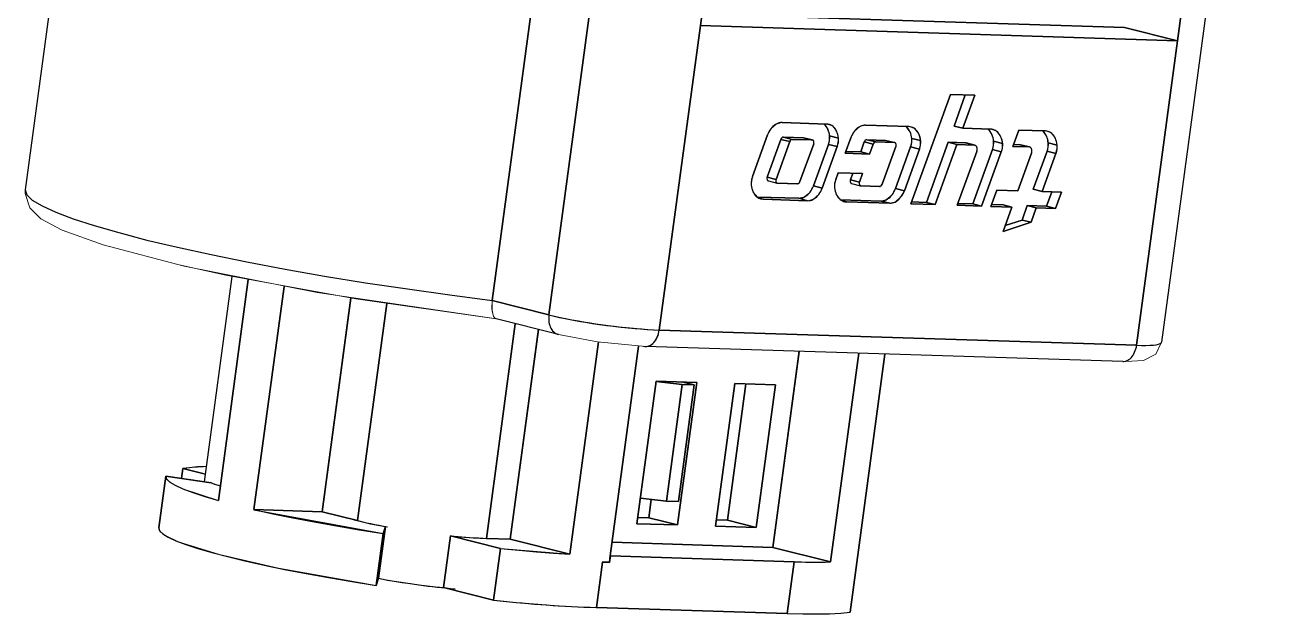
# Model space of a CAD drawing. Header units: millimetres. Extents: x 6 to 3615, y -854 to 0.
# Drawn here: x 66.197 to 69.855, y -124.988 to -123.274 of the extents above; entities that cross this region are included whole.
import ezdxf

# ---------------------------------------------------------------- set-up
doc = ezdxf.new("R2010")
doc.units = ezdxf.units.MM

msp = doc.modelspace()

# ---------------------------------------------------------------- linework, layer by layer
at = {"linetype": 'Continuous', "lineweight": 30}
for points in [[(68.147, -121.1049), (68.1301, -121.1009), (67.7229, -124.1172), (68.1301, -121.1009)], [(66.5208, -121.359), (66.1977, -123.7538)], [(69.8553, -121.621), (69.5077, -124.1973)], [(67.881, -121.6816), (67.5579, -124.0759), (67.881, -121.6816)], [(68.3712, -121.7423), (68.1644, -123.2755), (68.3712, -121.7423)], [(69.7613, -121.786), (69.5545, -123.3193), (69.7613, -121.786)], [(68.1644, -123.2755), (68.0446, -124.1615), (69.4347, -124.2057), (68.0446, -124.1615), (68.1644, -123.2755)], [(69.5545, -123.3193), (68.1644, -123.2755), (69.5545, -123.3193), (69.4347, -124.2057), (69.5545, -123.3193), (69.3999, -123.2805), (69.5545, -123.3193)], [(69.3999, -123.2805), (68.1689, -123.2417), (69.3999, -123.2805)], [(68.8485, -123.7965), (68.7774, -123.7946), (68.8933, -123.4759), (68.9638, -123.4779), (68.8933, -123.4759), (68.7774, -123.7946), (68.8485, -123.7965), (68.8227, -123.7901), (68.8858, -123.6151), (68.8227, -123.7901), (68.8485, -123.7965)], [(68.929, -123.5743), (68.9032, -123.5679), (68.936, -123.4769), (68.9032, -123.5679), (68.929, -123.5743)], [(68.9638, -123.4779), (68.929, -123.5743), (69.0101, -123.5768), (68.929, -123.5743), (68.9638, -123.4779)], [(68.4021, -123.5574), (68.3981, -123.5579), (68.3941, -123.5584), (68.3906, -123.5594), (68.3866, -123.5609), (68.3827, -123.5634), (68.3792, -123.5659), (68.3757, -123.5688), (68.3722, -123.5723), (68.3692, -123.5758), (68.3663, -123.5798), (68.3638, -123.5843), (68.3618, -123.5892), (68.3598, -123.5937)], [(68.4021, -123.5574), (68.5323, -123.5619), (68.4021, -123.5574)], [(68.5408, -123.5962), (68.5403, -123.5912), (68.5393, -123.5867), (68.5378, -123.5823), (68.5363, -123.5778), (68.5343, -123.5738), (68.5318, -123.5703), (68.5293, -123.5669), (68.5268, -123.5639), (68.5234, -123.5614)], [(68.5666, -123.6027), (68.5656, -123.5977), (68.5646, -123.5927), (68.5631, -123.5877), (68.5616, -123.5833), (68.5592, -123.5788), (68.5567, -123.5753), (68.5537, -123.5718), (68.5507, -123.5688), (68.5472, -123.5664), (68.5437, -123.5644), (68.5403, -123.5629), (68.5363, -123.5619), (68.5323, -123.5619)], [(68.6452, -123.5654), (68.6412, -123.5654), (68.6372, -123.5659), (68.6332, -123.5674), (68.6298, -123.5688), (68.6258, -123.5708), (68.6223, -123.5733), (68.6188, -123.5763), (68.6153, -123.5798), (68.6124, -123.5838), (68.6094, -123.5877), (68.6069, -123.5922), (68.6044, -123.5967), (68.6024, -123.6017)], [(68.6452, -123.5654), (68.7714, -123.5693), (68.6452, -123.5654)], [(68.7799, -123.6036), (68.7794, -123.5992), (68.7784, -123.5942), (68.7769, -123.5897), (68.7754, -123.5853), (68.7734, -123.5813), (68.7714, -123.5778), (68.7685, -123.5743), (68.766, -123.5713), (68.763, -123.5688)], [(68.8058, -123.6101), (68.8053, -123.6051), (68.8043, -123.6002), (68.8028, -123.5952), (68.8008, -123.5907), (68.7988, -123.5867), (68.7958, -123.5828), (68.7933, -123.5793), (68.7903, -123.5763), (68.7869, -123.5738), (68.7834, -123.5718), (68.7794, -123.5708), (68.7754, -123.5698), (68.7714, -123.5693)], [(68.3156, -123.715), (68.3598, -123.5937), (68.3156, -123.715)], [(68.3847, -123.723), (68.3588, -123.7165), (68.3986, -123.6066), (68.3588, -123.7165), (68.3847, -123.723)], [(68.4244, -123.6131), (68.3847, -123.723), (68.4244, -123.6131), (68.3986, -123.6066), (68.4244, -123.6131)], [(68.406, -123.6002), (68.4055, -123.6002), (68.4045, -123.6002), (68.404, -123.6002), (68.4036, -123.6007), (68.4026, -123.6012), (68.4021, -123.6017), (68.4016, -123.6022), (68.4011, -123.6027), (68.4001, -123.6031), (68.3996, -123.6041), (68.3996, -123.6046), (68.3991, -123.6056), (68.3986, -123.6066)], [(68.4319, -123.6066), (68.406, -123.6002), (68.4642, -123.6017), (68.406, -123.6002), (68.4319, -123.6066)], [(68.4319, -123.6066), (68.4314, -123.6066), (68.4304, -123.6066), (68.4299, -123.6066), (68.4289, -123.6071), (68.4284, -123.6076), (68.4279, -123.6081), (68.4274, -123.6086), (68.4264, -123.6091), (68.4259, -123.6096), (68.4254, -123.6106), (68.4249, -123.6111), (68.4249, -123.6121), (68.4244, -123.6131)], [(68.4901, -123.6081), (68.4319, -123.6066), (68.4901, -123.6081), (68.4642, -123.6017), (68.4901, -123.6081)], [(68.4652, -123.6022), (68.4911, -123.6086)], [(68.5373, -123.621), (68.5383, -123.6176), (68.5393, -123.6141), (68.5403, -123.6106), (68.5408, -123.6066), (68.5408, -123.6031), (68.5408, -123.5997), (68.5408, -123.5962)], [(68.5666, -123.6027), (68.5408, -123.5962), (68.5666, -123.6027)], [(68.5631, -123.6275), (68.5641, -123.624), (68.5651, -123.6205), (68.5661, -123.6171), (68.5666, -123.6131), (68.5666, -123.6096), (68.5666, -123.6061), (68.5666, -123.6027)], [(68.6566, -123.6494), (68.586, -123.6469), (68.6024, -123.6017), (68.586, -123.6469), (68.6566, -123.6494), (68.6312, -123.6429), (68.6417, -123.6141), (68.6312, -123.6429), (68.6566, -123.6494)], [(68.7764, -123.6285), (68.7779, -123.625), (68.7789, -123.6215), (68.7794, -123.6181), (68.7799, -123.6146), (68.7799, -123.6106), (68.7804, -123.6071), (68.7799, -123.6036)], [(68.8058, -123.6101), (68.7799, -123.6036), (68.8058, -123.6101)], [(69.0185, -123.6116), (69.018, -123.6066), (69.017, -123.6017), (69.0156, -123.5972), (69.0141, -123.5932), (69.0121, -123.5892), (69.0096, -123.5853), (69.0071, -123.5818), (69.0046, -123.5788), (69.0016, -123.5763)], [(69.0444, -123.6181), (69.0439, -123.6131), (69.0429, -123.6086), (69.0414, -123.6041), (69.0399, -123.5997), (69.0379, -123.5957), (69.0354, -123.5922), (69.033, -123.5887), (69.0305, -123.5857), (69.0275, -123.5833), (69.0245, -123.5808), (69.021, -123.5793), (69.0175, -123.5778), (69.0136, -123.5773), (69.0101, -123.5768)], [(69.121, -123.6285), (69.0742, -123.627), (69.0916, -123.5793), (69.1692, -123.5818), (69.0916, -123.5793), (69.0742, -123.627), (69.121, -123.6285), (69.0956, -123.622), (69.121, -123.6285)], [(69.1776, -123.6166), (69.1771, -123.6116), (69.1761, -123.6066), (69.1746, -123.6022), (69.1732, -123.5982), (69.1712, -123.5942), (69.1687, -123.5902), (69.1662, -123.5867), (69.1637, -123.5843), (69.1607, -123.5813)], [(69.2035, -123.623), (69.2025, -123.6176), (69.2015, -123.6126), (69.2, -123.6076), (69.1985, -123.6031), (69.196, -123.5992), (69.1935, -123.5952), (69.1906, -123.5922), (69.1876, -123.5892), (69.1841, -123.5867), (69.1806, -123.5848), (69.1771, -123.5833), (69.1732, -123.5823), (69.1692, -123.5818)], [(68.4543, -123.7294), (68.4945, -123.6196), (68.4543, -123.7294)], [(68.4945, -123.6196), (68.4945, -123.6186), (68.495, -123.6181), (68.495, -123.6171), (68.495, -123.6161), (68.495, -123.6156), (68.495, -123.6146), (68.495, -123.6141), (68.495, -123.6131), (68.4945, -123.6126), (68.4945, -123.6121), (68.494, -123.6111), (68.494, -123.6106), (68.4935, -123.6101), (68.493, -123.6096), (68.4925, -123.6091), (68.492, -123.6091), (68.4915, -123.6086), (68.4911, -123.6086), (68.4906, -123.6086), (68.4901, -123.6081)], [(68.5194, -123.7488), (68.4935, -123.7419), (68.5373, -123.621), (68.5631, -123.6275), (68.5373, -123.621), (68.4935, -123.7419), (68.5194, -123.7488)], [(68.5631, -123.6275), (68.5194, -123.7488), (68.5631, -123.6275)], [(68.588, -123.6414), (68.6312, -123.6429), (68.588, -123.6414)], [(68.6491, -123.6076), (68.6482, -123.6076), (68.6477, -123.6076), (68.6472, -123.6081), (68.6462, -123.6081), (68.6457, -123.6086), (68.6452, -123.6091), (68.6442, -123.6096), (68.6437, -123.6101), (68.6432, -123.6111), (68.6427, -123.6116), (68.6422, -123.6126), (68.6417, -123.6131), (68.6417, -123.6141)], [(68.6675, -123.6205), (68.6566, -123.6494), (68.6675, -123.6205), (68.6417, -123.6141), (68.6675, -123.6205)], [(68.675, -123.6141), (68.6491, -123.6076), (68.7033, -123.6096), (68.6491, -123.6076), (68.675, -123.6141)], [(68.675, -123.6141), (68.674, -123.6141), (68.6735, -123.6146), (68.6725, -123.6146), (68.672, -123.6151), (68.6715, -123.6151), (68.6705, -123.6156), (68.67, -123.6161), (68.6695, -123.6166), (68.669, -123.6176), (68.6685, -123.6181), (68.668, -123.6191), (68.6675, -123.6196), (68.6675, -123.6205)], [(68.7292, -123.6161), (68.675, -123.6141), (68.7292, -123.6161), (68.7033, -123.6096), (68.7292, -123.6161)], [(68.6939, -123.7369), (68.7337, -123.627), (68.6939, -123.7369)], [(68.7043, -123.6096), (68.7302, -123.6161)], [(68.7337, -123.627), (68.7342, -123.626), (68.7342, -123.6255), (68.7342, -123.6245), (68.7342, -123.624), (68.7342, -123.623), (68.7342, -123.6225), (68.7342, -123.6215), (68.7342, -123.621), (68.7342, -123.6201), (68.7337, -123.6196), (68.7337, -123.6191), (68.7332, -123.6181), (68.7327, -123.6176), (68.7322, -123.6171), (68.7317, -123.6171), (68.7312, -123.6166), (68.7307, -123.6161), (68.7302, -123.6161), (68.7297, -123.6161), (68.7292, -123.6161)], [(68.7585, -123.7563), (68.7327, -123.7498), (68.7764, -123.6285), (68.8023, -123.635), (68.7764, -123.6285), (68.7327, -123.7498), (68.7585, -123.7563)], [(68.8023, -123.635), (68.7585, -123.7563), (68.8023, -123.635)], [(68.8023, -123.635), (68.8038, -123.6315), (68.8043, -123.628), (68.8053, -123.6245), (68.8058, -123.621), (68.8058, -123.6176), (68.8058, -123.6136), (68.8058, -123.6101)], [(68.9116, -123.6215), (68.8485, -123.7965), (68.9116, -123.6215), (68.8858, -123.6151), (68.9116, -123.6215)], [(68.9638, -123.6235), (68.938, -123.6171), (68.9365, -123.6166), (68.8858, -123.6151), (68.9365, -123.6166)], [(68.9624, -123.6235), (68.9116, -123.6215), (68.9624, -123.6235), (68.9365, -123.6166), (68.9624, -123.6235)], [(68.9832, -123.801), (68.9126, -123.7985), (68.9693, -123.6419), (68.9126, -123.7985), (68.9832, -123.801), (68.9579, -123.7946), (69.0151, -123.636), (69.0409, -123.6424), (69.0151, -123.636), (68.9579, -123.7946), (68.9832, -123.801)], [(68.938, -123.6171), (68.937, -123.6171), (68.9365, -123.6166)], [(68.9693, -123.6419), (68.9698, -123.6404), (68.9703, -123.6394), (68.9703, -123.6379), (68.9708, -123.6365), (68.9708, -123.6355), (68.9708, -123.634), (68.9708, -123.633), (68.9703, -123.6315), (68.9698, -123.6305), (68.9698, -123.6295), (68.9693, -123.628), (68.9688, -123.6275), (68.9678, -123.6265), (68.9673, -123.6255), (68.9663, -123.625), (68.9658, -123.6245), (68.9648, -123.624), (68.9638, -123.6235), (68.9629, -123.6235), (68.9619, -123.6235)], [(69.0409, -123.6424), (68.9832, -123.801), (69.0409, -123.6424)], [(69.0151, -123.636), (69.0161, -123.6325), (69.017, -123.629), (69.018, -123.6255), (69.0185, -123.622), (69.0185, -123.6186), (69.0185, -123.6151), (69.0185, -123.6116)], [(69.0444, -123.6181), (69.0185, -123.6116), (69.0444, -123.6181)], [(69.0409, -123.6424), (69.0419, -123.6389), (69.0429, -123.6355), (69.0439, -123.632), (69.0444, -123.6285), (69.0444, -123.625), (69.0444, -123.6215), (69.0444, -123.6181)], [(69.1229, -123.6285), (69.0971, -123.622), (69.0956, -123.622), (69.0762, -123.621), (69.0956, -123.622)], [(69.0971, -123.622), (69.0961, -123.622), (69.0956, -123.622)], [(69.1284, -123.6469), (69.1289, -123.6454), (69.1294, -123.6444), (69.1294, -123.6429), (69.1299, -123.6414), (69.1299, -123.6404), (69.1299, -123.6389), (69.1299, -123.6379), (69.1294, -123.6365), (69.1289, -123.6355), (69.1289, -123.6345), (69.1284, -123.6335), (69.1279, -123.6325), (69.1269, -123.6315), (69.1264, -123.6305), (69.1254, -123.63), (69.1249, -123.6295), (69.1239, -123.629), (69.1229, -123.6285), (69.1219, -123.6285), (69.121, -123.6285)], [(69.1597, -123.7583), (69.1339, -123.7518), (69.1741, -123.6409), (69.2, -123.6474), (69.1741, -123.6409), (69.1339, -123.7518), (69.1597, -123.7583)], [(69.1741, -123.6409), (69.1751, -123.6375), (69.1761, -123.634), (69.1771, -123.6305), (69.1776, -123.627), (69.1776, -123.6235), (69.1776, -123.6201), (69.1776, -123.6166)], [(69.2035, -123.623), (69.1776, -123.6166), (69.2035, -123.623)], [(69.2, -123.6474), (69.201, -123.6439), (69.202, -123.6404), (69.203, -123.637), (69.2035, -123.6335), (69.2035, -123.63), (69.2035, -123.6265), (69.2035, -123.623)], [(69.0717, -123.8035), (69.0106, -123.802), (69.028, -123.7543), (69.0886, -123.7563), (69.1284, -123.6469), (69.0886, -123.7563), (69.028, -123.7543), (69.0106, -123.802), (69.0717, -123.8035), (69.0459, -123.8746), (69.0717, -123.8035), (69.0459, -123.797), (69.0717, -123.8035)], [(69.2, -123.6474), (69.1597, -123.7583), (69.2159, -123.7603), (69.1597, -123.7583), (69.2, -123.6474)], [(68.3156, -123.715), (68.3146, -123.7185), (68.3136, -123.722), (68.3131, -123.7254), (68.3126, -123.7289), (68.3121, -123.7329), (68.3121, -123.7364), (68.3126, -123.7399)], [(68.3588, -123.7165), (68.3583, -123.7175), (68.3583, -123.718), (68.3578, -123.719), (68.3578, -123.7195), (68.3578, -123.7205), (68.3578, -123.721), (68.3578, -123.722), (68.3583, -123.7225), (68.3583, -123.7235), (68.3583, -123.724), (68.3588, -123.7245), (68.3593, -123.7254), (68.3593, -123.7259), (68.3598, -123.7264), (68.3603, -123.7264), (68.3608, -123.7269), (68.3613, -123.7274), (68.3618, -123.7274), (68.3623, -123.7274), (68.3633, -123.7274)], [(68.5587, -123.723), (68.5656, -123.7041), (68.6362, -123.7061), (68.5656, -123.7041), (68.5587, -123.723)], [(68.6273, -123.7309), (68.6014, -123.724), (68.6084, -123.7051), (68.6014, -123.724), (68.6273, -123.7309)], [(68.6362, -123.7061), (68.6273, -123.7309), (68.6362, -123.7061)], [(68.3126, -123.7399), (68.3131, -123.7448), (68.3141, -123.7498), (68.3156, -123.7548), (68.3175, -123.7593), (68.3195, -123.7632), (68.322, -123.7672), (68.325, -123.7707), (68.328, -123.7737), (68.3315, -123.7762), (68.3349, -123.7781), (68.3389, -123.7796), (68.3424, -123.7801), (68.3469, -123.7806)], [(68.3623, -123.7274), (68.3881, -123.7339)], [(68.3847, -123.723), (68.3842, -123.724), (68.3842, -123.7245), (68.3837, -123.7254), (68.3837, -123.7259), (68.3837, -123.7269), (68.3837, -123.7274), (68.3837, -123.7284), (68.3842, -123.7289), (68.3842, -123.7299), (68.3842, -123.7304), (68.3847, -123.7309), (68.3852, -123.7319), (68.3852, -123.7324), (68.3857, -123.7329), (68.3862, -123.7329), (68.3866, -123.7334), (68.3871, -123.7339), (68.3876, -123.7339), (68.3881, -123.7339), (68.3891, -123.7339)], [(68.3891, -123.7339), (68.4468, -123.7359), (68.3891, -123.7339)], [(68.4468, -123.7359), (68.4478, -123.7359), (68.4483, -123.7359), (68.4488, -123.7354), (68.4498, -123.7354), (68.4503, -123.7349), (68.4508, -123.7344), (68.4518, -123.7339), (68.4523, -123.7334), (68.4528, -123.7329), (68.4533, -123.7319), (68.4538, -123.7314), (68.4543, -123.7304), (68.4543, -123.7294)], [(68.4508, -123.7786), (68.4548, -123.7781), (68.4587, -123.7777), (68.4627, -123.7767), (68.4662, -123.7747), (68.4702, -123.7727), (68.4737, -123.7702), (68.4771, -123.7672), (68.4806, -123.7637), (68.4836, -123.7603), (68.4866, -123.7558), (68.4891, -123.7518), (68.4915, -123.7468), (68.4935, -123.7424)], [(68.4766, -123.7851), (68.4806, -123.7846), (68.4846, -123.7841), (68.4886, -123.7831), (68.492, -123.7811), (68.496, -123.7791), (68.4995, -123.7767), (68.503, -123.7737), (68.5065, -123.7702), (68.5094, -123.7667), (68.5124, -123.7622), (68.5149, -123.7583), (68.5174, -123.7533), (68.5194, -123.7488)], [(68.5587, -123.723), (68.5577, -123.7259), (68.5567, -123.7299), (68.5557, -123.7334), (68.5552, -123.7369), (68.5552, -123.7404), (68.5552, -123.7438), (68.5552, -123.7473)], [(68.5552, -123.7473), (68.5562, -123.7528), (68.5572, -123.7578), (68.5587, -123.7622), (68.5602, -123.7667), (68.5626, -123.7712), (68.5651, -123.7747), (68.5676, -123.7781), (68.5711, -123.7811), (68.5741, -123.7836), (68.5781, -123.7856), (68.5815, -123.7871), (68.5855, -123.7881), (68.5895, -123.7886)], [(68.6014, -123.7245), (68.6014, -123.725), (68.6009, -123.7259), (68.6009, -123.7264), (68.6009, -123.7274), (68.6009, -123.7279), (68.6009, -123.7289), (68.6009, -123.7294), (68.6009, -123.7304), (68.6014, -123.7309), (68.6014, -123.7319), (68.6019, -123.7324), (68.6019, -123.7329), (68.6024, -123.7334), (68.6029, -123.7339), (68.6034, -123.7344), (68.6039, -123.7349), (68.6044, -123.7349), (68.6049, -123.7349), (68.6054, -123.7354), (68.6059, -123.7354)], [(68.6049, -123.7354), (68.6308, -123.7419)], [(68.6273, -123.7309), (68.6273, -123.7314), (68.6268, -123.7324), (68.6268, -123.7329), (68.6268, -123.7339), (68.6268, -123.7344), (68.6268, -123.7354), (68.6268, -123.7359), (68.6268, -123.7369), (68.6273, -123.7374), (68.6273, -123.7384), (68.6278, -123.7389), (68.6278, -123.7394), (68.6283, -123.7399), (68.6288, -123.7404), (68.6293, -123.7409), (68.6298, -123.7414), (68.6303, -123.7414), (68.6308, -123.7419), (68.6312, -123.7419), (68.6317, -123.7419)], [(68.6317, -123.7419), (68.6298, -123.7414), (68.6317, -123.7419), (68.6864, -123.7433), (68.6317, -123.7419)], [(68.6864, -123.7433), (68.6869, -123.7433), (68.6874, -123.7433), (68.6884, -123.7433), (68.6889, -123.7429), (68.6894, -123.7424), (68.6904, -123.7419), (68.6909, -123.7414), (68.6914, -123.7409), (68.6919, -123.7404), (68.6924, -123.7394), (68.6929, -123.7389), (68.6934, -123.7379), (68.6939, -123.7369)], [(68.6904, -123.7861), (68.6939, -123.7856), (68.6979, -123.7851), (68.7018, -123.7841), (68.7058, -123.7826), (68.7093, -123.7801), (68.7133, -123.7777), (68.7168, -123.7747), (68.7197, -123.7712), (68.7232, -123.7677), (68.7257, -123.7637), (68.7282, -123.7593), (68.7307, -123.7543), (68.7327, -123.7498)], [(66.1977, -123.7538), (66.2021, -123.7677), (66.218, -123.7836), (66.2464, -123.8005), (66.2862, -123.8184), (66.3369, -123.8378), (66.3985, -123.8577), (66.4701, -123.8781), (66.5516, -123.8995), (66.6411, -123.9203), (66.7391, -123.9417), (66.8435, -123.9631), (66.9543, -123.984), (67.0697, -124.0044), (67.189, -124.0237), (67.3108, -124.0421), (67.4341, -124.0595), (67.5579, -124.0759)], [(66.1977, -123.7538), (66.2021, -123.7677), (66.218, -123.7836), (66.2464, -123.8005), (66.2862, -123.8184), (66.3369, -123.8378), (66.3985, -123.8577), (66.4701, -123.8781), (66.5516, -123.8995), (66.6411, -123.9203), (66.7391, -123.9417), (66.8435, -123.9631), (66.9543, -123.984), (67.0697, -124.0044), (67.189, -124.0237), (67.3108, -124.0421), (67.4341, -124.0595), (67.5579, -124.0759)], [(68.3295, -123.7747), (68.4508, -123.7781), (68.4766, -123.7851), (68.4508, -123.7781), (68.3295, -123.7747)], [(68.3469, -123.7806), (68.3344, -123.7777), (68.3469, -123.7806)], [(68.4766, -123.7851), (68.3469, -123.7806), (68.4766, -123.7851)], [(68.5721, -123.7821), (68.6904, -123.7861), (68.7163, -123.7926), (68.6904, -123.7861), (68.5721, -123.7821)], [(68.5895, -123.7886), (68.5771, -123.7851), (68.5895, -123.7886)], [(68.7163, -123.7926), (68.5895, -123.7886), (68.7163, -123.7926)], [(68.7163, -123.7926), (68.7197, -123.7926), (68.7237, -123.7916), (68.7277, -123.7906), (68.7317, -123.7891), (68.7352, -123.7866), (68.7391, -123.7841), (68.7426, -123.7811), (68.7456, -123.7777), (68.7486, -123.7742), (68.7516, -123.7702), (68.754, -123.7657), (68.7565, -123.7612), (68.7585, -123.7563)], [(68.7794, -123.7886), (68.8227, -123.7901), (68.7794, -123.7886)], [(69.1985, -123.808), (69.1423, -123.806), (69.1985, -123.808), (69.1727, -123.801), (69.1881, -123.7593), (69.1727, -123.801), (69.1985, -123.808)], [(69.2159, -123.7603), (69.1985, -123.808), (69.2159, -123.7603)], [(68.9146, -123.7931), (68.9579, -123.7946), (68.9146, -123.7931)], [(69.0126, -123.796), (69.0459, -123.797), (69.0126, -123.796)], [(69.1274, -123.8478), (69.0459, -123.8746), (69.1274, -123.8478), (69.1016, -123.8413), (69.1165, -123.7995), (69.1016, -123.8413), (69.1274, -123.8478)], [(69.1423, -123.806), (69.1274, -123.8478), (69.1423, -123.806), (69.1165, -123.7995), (69.1727, -123.801), (69.1165, -123.7995), (69.1423, -123.806)], [(69.0518, -123.8577), (69.1016, -123.8413), (69.0518, -123.8577)], [(66.7997, -124.0054), (66.7192, -124.6034)], [(66.7604, -124.6581), (66.8474, -124.0148), (66.7604, -124.6581)], [(66.9513, -124.0347), (66.8638, -124.684), (67.0622, -124.6904), (66.8638, -124.684), (66.9513, -124.0347)], [(67.1462, -124.0685), (67.0622, -124.6904), (67.1656, -124.7163), (67.2506, -124.0844), (67.1656, -124.7163), (67.0622, -124.6904), (67.1462, -124.068)], [(67.5579, -124.0759), (67.7229, -124.1172), (67.5579, -124.0759)], [(67.7229, -124.1172), (67.7224, -124.1227), (67.7224, -124.1281), (67.7224, -124.1331), (67.7229, -124.1386), (67.7239, -124.1431), (67.7254, -124.148), (67.7269, -124.1525), (67.7289, -124.1565), (67.7314, -124.1605), (67.7339, -124.1639), (67.7369, -124.1669), (67.7398, -124.1694), (67.7433, -124.1714), (67.7468, -124.1734), (67.7508, -124.1744)], [(67.7229, -124.1172), (67.7224, -124.1227), (67.7224, -124.1281), (67.7224, -124.1331), (67.7229, -124.1386), (67.7239, -124.1431), (67.7254, -124.148), (67.7269, -124.1525), (67.7289, -124.1565), (67.7314, -124.1605), (67.7339, -124.1639), (67.7369, -124.1669), (67.7398, -124.1694), (67.7433, -124.1714), (67.7468, -124.1734), (67.7508, -124.1744)], [(67.7229, -124.1172), (67.7388, -124.1212), (67.7563, -124.1252), (67.7751, -124.1291), (67.795, -124.1326), (67.8154, -124.1366), (67.8373, -124.1401), (67.8592, -124.1436), (67.8815, -124.1465), (67.9034, -124.1495), (67.9258, -124.152), (67.9477, -124.1545), (67.969, -124.1565), (67.9894, -124.1585), (68.0093, -124.16), (68.0277, -124.161), (68.0446, -124.1615)], [(67.7229, -124.1172), (67.7379, -124.1212), (67.7543, -124.1247), (67.7717, -124.1281), (67.7901, -124.1316), (67.8094, -124.1351), (67.8293, -124.1386), (67.8497, -124.1421), (67.8706, -124.1451), (67.892, -124.148), (67.9129, -124.1505), (67.9337, -124.153), (67.9541, -124.155), (67.974, -124.157), (67.9929, -124.1585), (68.0113, -124.16), (68.0287, -124.161), (68.0446, -124.1615)], [(67.625, -124.1431), (67.541, -124.768), (67.625, -124.1431)], [(67.7508, -124.1744), (67.5698, -124.1291)], [(67.6926, -124.16), (67.6106, -124.77), (67.7841, -124.8137), (67.8676, -124.1958), (67.7841, -124.8137), (67.6106, -124.77), (67.6926, -124.159)], [(67.9984, -124.2087), (68.0023, -124.2092), (68.0058, -124.2092), (68.0098, -124.2087), (68.0138, -124.2077), (68.0173, -124.2062), (68.0212, -124.2042), (68.0247, -124.2017), (68.0277, -124.1987), (68.0312, -124.1953), (68.0337, -124.1913), (68.0366, -124.1873), (68.0386, -124.1823), (68.0406, -124.1779), (68.0426, -124.1724), (68.0436, -124.1669), (68.0446, -124.1615)], [(68.0043, -124.2092), (68.0078, -124.2092), (68.0118, -124.2087), (68.0153, -124.2072), (68.0188, -124.2057), (68.0222, -124.2037), (68.0257, -124.2007), (68.0287, -124.1978), (68.0317, -124.1943), (68.0347, -124.1908), (68.0366, -124.1863), (68.0391, -124.1818), (68.0411, -124.1774), (68.0426, -124.1719), (68.0436, -124.1669), (68.0446, -124.1615)], [(67.9844, -124.2082), (67.9019, -124.8192), (67.9844, -124.2082)], [(69.3944, -124.2534), (68.0043, -124.2092)], [(68.4523, -124.2236), (68.3752, -124.7943), (68.5437, -124.8366), (68.6258, -124.2286), (68.5437, -124.8366), (68.3752, -124.7943), (68.4523, -124.2226)], [(69.3944, -124.2534), (69.3979, -124.2529), (69.4018, -124.2524), (69.4053, -124.2514), (69.4093, -124.2495), (69.4128, -124.2475), (69.4158, -124.245), (69.4192, -124.242), (69.4217, -124.2385), (69.4247, -124.2345), (69.4272, -124.2306), (69.4292, -124.2261), (69.4312, -124.2211), (69.4327, -124.2161), (69.4342, -124.2112), (69.4347, -124.2057)], [(69.3944, -124.2534), (69.3979, -124.2529), (69.4018, -124.2524), (69.4053, -124.2514), (69.4093, -124.2495), (69.4128, -124.2475), (69.4158, -124.245), (69.4192, -124.242), (69.4217, -124.2385), (69.4247, -124.2345), (69.4272, -124.2306), (69.4292, -124.2261), (69.4312, -124.2211), (69.4327, -124.2161), (69.4342, -124.2112), (69.4347, -124.2057)], [(69.4347, -124.2057), (69.4491, -124.2062), (69.462, -124.2062), (69.4739, -124.2057), (69.4839, -124.2052), (69.4918, -124.2042), (69.4988, -124.2027), (69.5033, -124.2012), (69.5062, -124.1992), (69.5077, -124.1973)], [(69.4347, -124.2057), (69.4491, -124.2062), (69.462, -124.2062), (69.4739, -124.2057), (69.4839, -124.2052), (69.4918, -124.2042), (69.4988, -124.2027), (69.5033, -124.2012), (69.5062, -124.1992), (69.5077, -124.1973)], [(68.7018, -124.2316), (68.6004, -124.9828), (68.7018, -124.2316)], [(68.0978, -124.7287), (67.9795, -124.7252), (68.0357, -124.3101), (67.9795, -124.7252), (68.0978, -124.7287), (68.0138, -124.7078), (68.0207, -124.6546), (68.0138, -124.7078), (68.0978, -124.7287)], [(68.0352, -124.3111), (68.1112, -124.3205), (68.0352, -124.3111)], [(68.1535, -124.3141), (68.0978, -124.7287), (68.1535, -124.3141), (68.0357, -124.3101), (68.1535, -124.3141)], [(68.1112, -124.3205), (68.0655, -124.6601), (68.1112, -124.3205)], [(68.146, -124.3215), (68.1003, -124.6611), (68.146, -124.3215), (68.1112, -124.3205), (68.146, -124.3215), (68.1092, -124.3126), (68.146, -124.3215)], [(68.327, -124.7362), (68.2087, -124.7322), (68.2648, -124.3176), (68.2087, -124.7322), (68.327, -124.7362), (68.243, -124.7148), (68.2967, -124.3186), (68.243, -124.7148), (68.327, -124.7362)], [(68.3832, -124.321), (68.327, -124.7362), (68.3832, -124.321), (68.2648, -124.3176), (68.3832, -124.321)], [(66.6068, -124.5865), (66.5864, -124.7377), (66.6068, -124.5865)], [(66.6068, -124.5865), (66.6093, -124.595), (66.6188, -124.6039), (66.6347, -124.6134), (66.657, -124.6238), (66.6854, -124.6348), (66.7202, -124.6462), (66.7604, -124.6581)], [(66.7391, -124.6059), (66.6068, -124.5865), (66.7391, -124.6059)], [(66.6565, -124.5647), (66.6526, -124.5935), (66.6565, -124.5647)], [(66.7251, -124.5587), (66.6993, -124.5602), (66.6764, -124.5622), (66.6565, -124.5647)], [(66.7222, -124.5811), (66.6565, -124.5647), (66.7222, -124.5811)], [(66.7391, -124.6059), (66.7465, -124.6089), (66.756, -124.6124), (66.7664, -124.6154)], [(68.0655, -124.6601), (67.9894, -124.6507), (68.0655, -124.6601)], [(68.1003, -124.6611), (68.0655, -124.6601), (68.1003, -124.6611)], [(66.8634, -124.684), (66.9185, -124.6964), (66.9772, -124.7083), (67.0388, -124.7203), (67.104, -124.7317), (67.1706, -124.7431), (67.2397, -124.7541)], [(66.8634, -124.6845), (67.2397, -124.7536)], [(66.5864, -124.7377), (66.5889, -124.7456), (66.5984, -124.7546), (66.6143, -124.7645), (66.6366, -124.775), (66.6655, -124.7859), (66.7003, -124.7973), (66.7411, -124.8093), (66.7868, -124.8212), (66.8375, -124.8336), (66.8932, -124.846), (66.9523, -124.8585), (67.0155, -124.8704), (67.0811, -124.8823), (67.1492, -124.8938), (67.2193, -124.9047)], [(67.1656, -124.7163), (67.1835, -124.7208), (67.2034, -124.7252), (67.2243, -124.7292), (67.2467, -124.7337)], [(67.2467, -124.7337), (67.2263, -124.8843), (67.2467, -124.7337), (67.2397, -124.7541), (67.2467, -124.7337)], [(68.0138, -124.7078), (67.982, -124.7068), (68.0138, -124.7078)], [(68.243, -124.7148), (68.2112, -124.7138), (68.243, -124.7148)], [(67.2397, -124.7541), (67.2193, -124.9047), (67.2397, -124.7541)], [(67.4361, -124.7605), (67.4157, -124.9112), (67.4361, -124.7605)], [(67.4361, -124.7605), (67.4589, -124.7625), (67.4813, -124.7645), (67.5022, -124.766), (67.5221, -124.767), (67.541, -124.768)], [(67.5822, -124.7973), (67.5619, -124.948), (67.5822, -124.7973), (67.4361, -124.7605), (67.5822, -124.7973), (67.7841, -124.8137)], [(67.541, -124.768), (67.6106, -124.77), (67.541, -124.768)], [(67.5817, -124.7973), (67.6349, -124.8023), (67.6866, -124.8068), (67.7364, -124.8107), (67.7841, -124.8137)], [(67.9074, -124.7794), (68.3752, -124.7943), (67.9074, -124.7794)], [(68.417, -124.9867), (67.8612, -124.9693), (68.417, -124.9867), (68.4374, -124.8361), (68.417, -124.9867)], [(67.879, -124.8371), (67.8612, -124.9693), (67.879, -124.8371), (67.8994, -124.8381), (67.879, -124.8371), (67.8994, -124.8376), (67.8994, -124.8381), (67.8994, -124.8376), (67.8786, -124.8371)], [(67.9019, -124.8192), (67.8994, -124.8376), (67.9019, -124.8192)], [(67.9024, -124.8192), (67.8994, -124.8381), (67.9024, -124.8192), (67.9019, -124.8192), (67.9024, -124.8192)], [(68.4374, -124.8361), (67.9024, -124.8192), (68.4374, -124.8361)], [(68.4374, -124.8361), (68.4756, -124.8371), (68.5114, -124.8371), (68.5437, -124.8366)], [(67.2263, -124.8843), (67.2193, -124.9047), (67.2263, -124.8843)], [(67.2263, -124.8843), (67.2487, -124.8883), (67.272, -124.8923), (67.2954, -124.8963), (67.3197, -124.8997), (67.3441, -124.9032), (67.368, -124.9062), (67.3923, -124.9087), (67.4157, -124.9112)], [(67.5619, -124.948), (67.4157, -124.9112), (67.5619, -124.948)], [(67.5619, -124.948), (67.6275, -124.9544), (67.6906, -124.9594), (67.7508, -124.9639), (67.808, -124.9669), (67.8612, -124.9693)], [(68.417, -124.9867), (68.4622, -124.9877), (68.504, -124.9877), (68.5408, -124.9872), (68.5731, -124.9853), (68.6004, -124.9828)], [(68.417, -124.9867), (68.4627, -124.9877), (68.504, -124.9877), (68.5408, -124.9872), (68.5731, -124.9853), (68.6004, -124.9828)]]:
    msp.add_lwpolyline(points, dxfattribs=at)
at = {"linetype": 'Continuous', "lineweight": 13}
for points in [[(68.3598, -123.5937), (68.3702, -123.5748), (68.3852, -123.5619), (68.4021, -123.5574)], [(68.5323, -123.5619), (68.5487, -123.5674), (68.5607, -123.5818), (68.5666, -123.6027)], [(68.6024, -123.6017), (68.6134, -123.5823), (68.6283, -123.5693), (68.6452, -123.5654)], [(68.7714, -123.5693), (68.7879, -123.5748), (68.7998, -123.5892), (68.8058, -123.6101)], [(69.0101, -123.5768), (69.0265, -123.5823), (69.0384, -123.5972), (69.0444, -123.6181)], [(69.1692, -123.5818), (69.1856, -123.5872), (69.1975, -123.6022), (69.2035, -123.623)], [(68.4945, -123.6196), (68.495, -123.6141), (68.4935, -123.6101), (68.4915, -123.6086), (68.4901, -123.6081)], [(68.7337, -123.627), (68.7342, -123.622), (68.7327, -123.6176), (68.7312, -123.6166), (68.7292, -123.6161)], [(68.9693, -123.6419), (68.9708, -123.633), (68.9678, -123.626), (68.9653, -123.624), (68.9624, -123.6235)], [(69.1284, -123.6469), (69.1299, -123.6379), (69.1269, -123.631), (69.1244, -123.629), (69.121, -123.6285)], [(68.3633, -123.7274), (68.3613, -123.7269), (68.3598, -123.7259), (68.3578, -123.7215), (68.3588, -123.7165)], [(68.3469, -123.7806), (68.3305, -123.7752), (68.318, -123.7607), (68.3126, -123.7399)], [(68.3847, -123.723), (68.3837, -123.7279), (68.3857, -123.7324), (68.3871, -123.7339), (68.3891, -123.7339)], [(68.4508, -123.7781), (68.4677, -123.7742), (68.4826, -123.7612), (68.4935, -123.7419)], [(68.5194, -123.7488), (68.5085, -123.7677), (68.4935, -123.7806), (68.4766, -123.7851)], [(68.5895, -123.7886), (68.5731, -123.7831), (68.5612, -123.7682), (68.5552, -123.7473)], [(68.6059, -123.7354), (68.6039, -123.7349), (68.6024, -123.7334), (68.6009, -123.7294), (68.6014, -123.724)], [(68.6273, -123.7309), (68.6268, -123.7359), (68.6283, -123.7399), (68.6298, -123.7414), (68.6317, -123.7419)], [(68.6904, -123.7861), (68.7068, -123.7816), (68.7217, -123.7687), (68.7327, -123.7498)], [(67.5708, -124.1291), (67.0478, -124.0521), (66.6605, -123.9755), (66.4244, -123.9139), (66.305, -123.8711), (66.2434, -123.8383), (66.2106, -123.806), (66.1972, -123.7637), (66.1977, -123.7538)], [(68.7585, -123.7563), (68.7476, -123.7752), (68.7327, -123.7881), (68.7163, -123.7926)], [(67.5693, -124.1286), (67.1602, -124.0705), (66.7823, -124.0014), (66.6461, -123.9715)], [(67.5693, -124.1286), (67.5668, -124.1277), (67.5619, -124.1217), (67.5569, -124.0998), (67.5579, -124.0759)], [(67.5579, -124.0759), (67.5574, -124.1058), (67.5604, -124.1182), (67.5643, -124.1257), (67.5693, -124.1286)], [(68.0043, -124.2092), (67.8641, -124.1958), (67.7508, -124.1744)], [(69.5077, -124.1973), (69.4908, -124.2316), (69.4555, -124.25), (69.4033, -124.2534), (69.3944, -124.2534)], [(66.7604, -124.6581), (66.654, -124.6228), (66.6232, -124.6069), (66.6113, -124.5975), (66.6083, -124.593), (66.6068, -124.5865)], [(67.2193, -124.9047), (66.9349, -124.855), (66.7634, -124.8152), (66.6441, -124.7779), (66.6038, -124.7585), (66.5924, -124.7496), (66.5869, -124.7411), (66.5864, -124.7377)]]:
    msp.add_lwpolyline(points, dxfattribs=at)
at = {"linetype": 'Continuous', "lineweight": 30}
for centre, radius, start, end in [((68.4896, -123.5997), 0.0512, 3, 48), ((68.7287, -123.6071), 0.0512, 3, 48), ((68.4075, -123.6086), 0.00895, 99, 168), ((68.4334, -123.6151), 0.00895, 99, 168), ((68.4766, -123.5997), 0.0646, -19, 3), ((68.502, -123.6061), 0.0646, -19, 3), ((68.7158, -123.6071), 0.0646, -19, 3), ((68.9673, -123.6146), 0.0512, 3, 48), ((69.1314, -123.6171), 0.0457, 0, 50), ((68.6506, -123.6161), 0.00895, 99, 168), ((68.6765, -123.6225), 0.00895, 99, 168), ((68.7416, -123.6136), 0.0646, -19, 3), ((68.9544, -123.6146), 0.0646, -19, 3), ((68.9803, -123.621), 0.0646, -19, 3), ((69.1135, -123.6196), 0.0646, -19, 3), ((69.1393, -123.626), 0.0646, -19, 3), ((68.3767, -123.7364), 0.0646, 161, -177), ((68.4453, -123.7274), 0.00895, -81, -12), ((68.6193, -123.7443), 0.0646, 161, -177), ((68.6844, -123.7349), 0.00895, -81, -12), ((66.749, -125.2885), 0.7298, 92, 97), ((66.8191, -124.4175), 0.2048, -114, -106), ((67.4982, -123.3416), 1.4144, -104, -100), ((67.6315, -122.6849), 2.0851, -95, -92), ((68.497, -123.0926), 1.7445, -92, -89), ((67.6618, -122.494), 2.4301, -100, -95), ((68.0053, -120.8404), 4.1314, -96, -92)]:
    msp.add_arc(centre, radius, start, end, dxfattribs=at)

doc.saveas('drawing.dxf')
